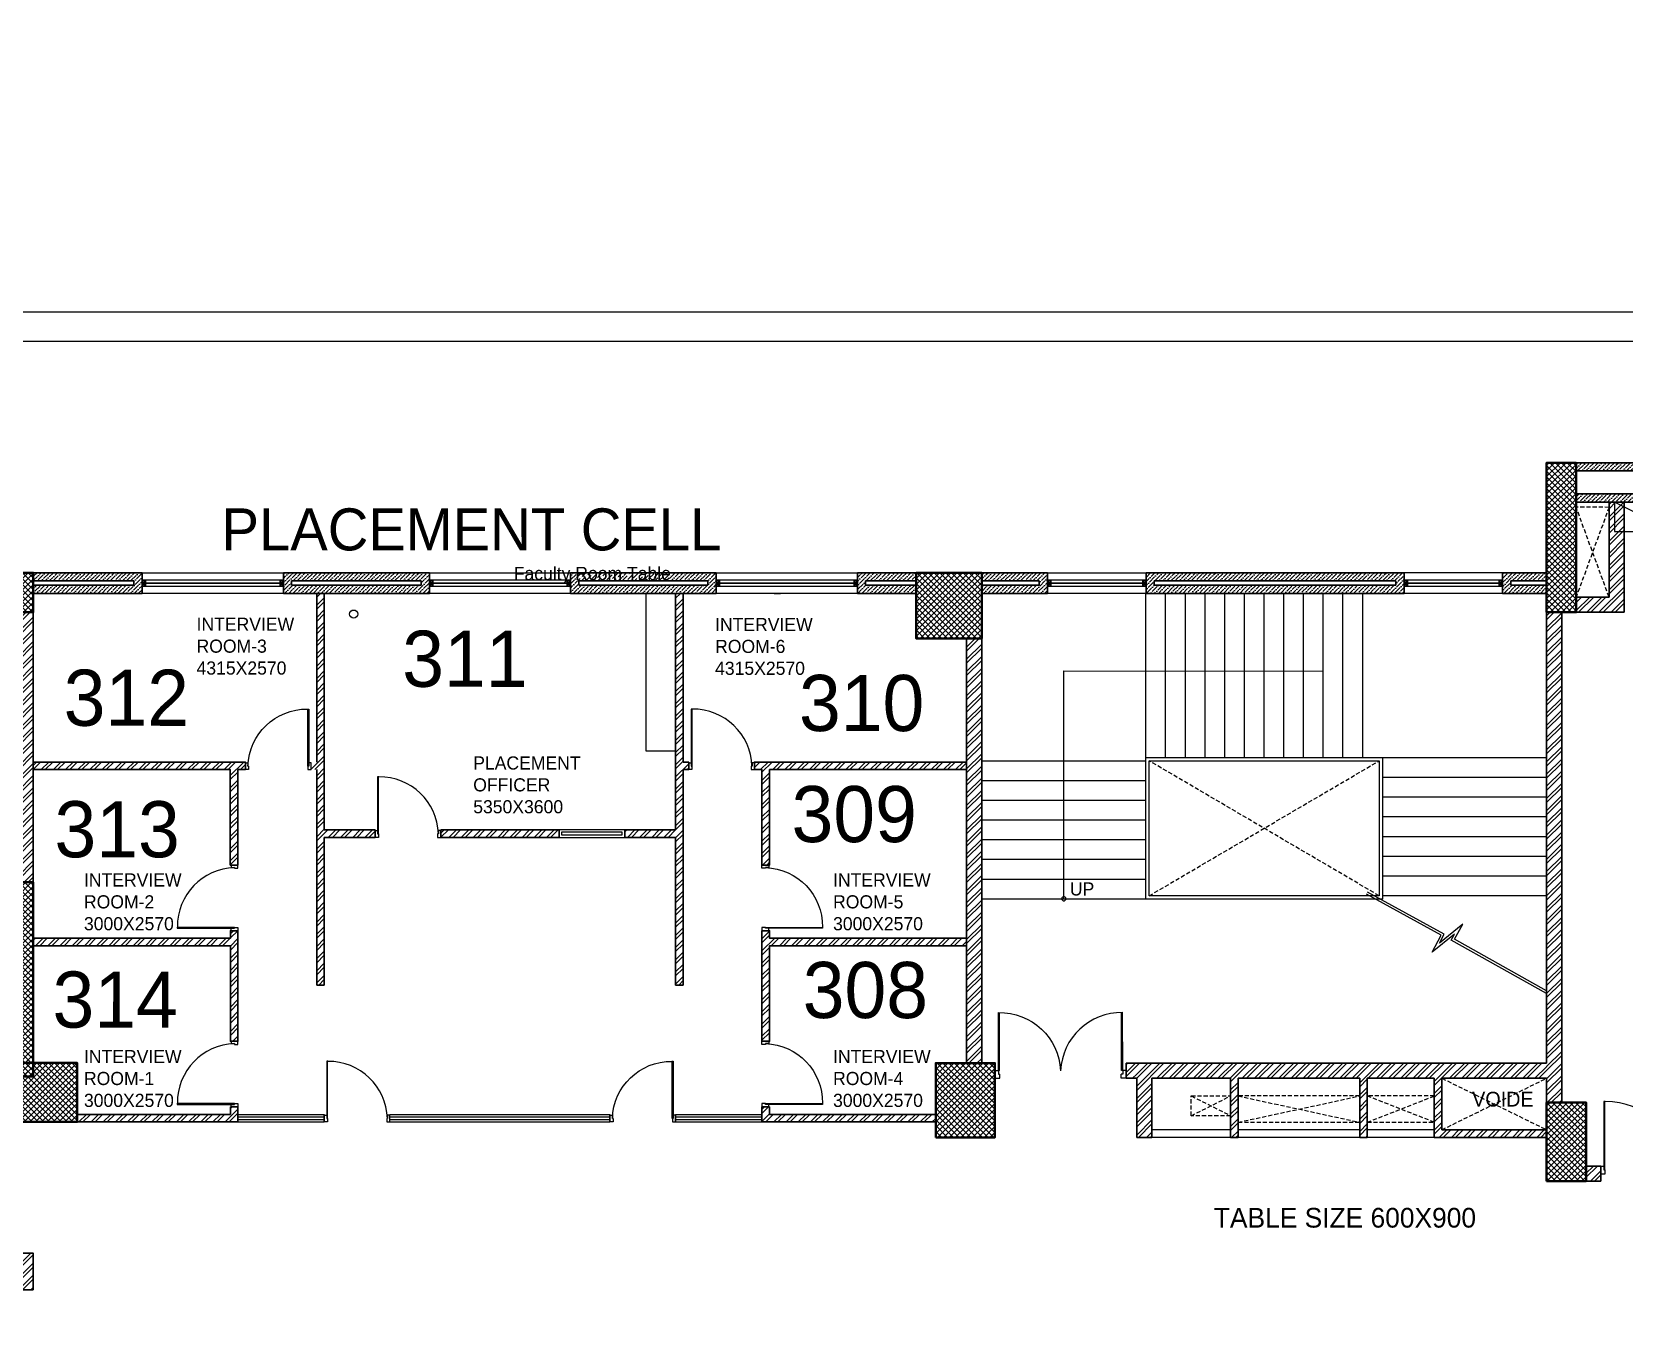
# Model space of a CAD drawing. Header units: millimetres. Extents: x 8275 to 147087, y -297470 to -191881.
# Drawn here: x 73375 to 97615, y -277422 to -257857 of the extents above; entities that cross this region are included whole.
import ezdxf

# ---------------------------------------------------------------- set-up
doc = ezdxf.new("R2010")
doc.units = ezdxf.units.MM
doc.header["$LTSCALE"] = 250
doc.header["$MEASUREMENT"] = 0
doc.linetypes.add('HIDDEN', pattern=[0.375, 0.25, -0.125])
for name, color, linetype, lineweight in [('col', 6, 'Continuous', 40), ('door', 35, 'Continuous', 13), ('ele', 51, 'Continuous', 18), ('furniture', 5, 'Continuous', 15), ('hatch', 9, 'Continuous', 0), ('hidden', 153, 'HIDDEN', 13), ('stairs', 2, 'Continuous', 5), ('text', 7, 'Continuous', 9), ('wall', 1, 'Continuous', 30), ('win', 4, 'Continuous', 20)]:
    doc.layers.add(name, color=color, linetype=linetype, lineweight=lineweight)
doc.layers.add('FUR', color=140, linetype='Continuous')
doc.styles.get("Standard").update_dxf_attribs({"font": 'GOTHIC.TTF', "height": 100})
pattern_1 = [(45, (-6686.72, -319015.28), (-92.80777, 92.80777), []), (45, (-6624.85, -319015.28), (-92.80777, 92.80777), [])]
pattern_2 = [(45, (-6686.724, -319015.28), (23.201941, 85.073785), [109.375, -21.875, 0, -21.875])]
pattern_3 = [(45, (335817.04, -553990.77), (-92.807765, 92.807765), []), (45, (335878.92, -553990.77), (-92.807765, 92.807765), [])]

# ---------------------------------------------------------------- blocks, each defined once
blk = doc.blocks.new('A$C75BC0A19')
at = {"layer": 'hatch'}
h = blk.add_hatch(dxfattribs=at)
h.set_pattern_fill('ANSI37', color=256, scale=500)
h.paths.add_polyline_path([(-41661, 30961), (-42111, 30961), (-42111, 28684), (-41661, 28684)])
h = blk.add_hatch(dxfattribs=at)
h.set_pattern_fill('ANSI37', color=256, scale=500)
h.set_pattern_definition([(45, (0, -3.23), (-44.194174, 44.194174), []), (135, (0, -3.23), (-44.194174, -44.194174), [])])
h.paths.add_polyline_path([(-65150, 29284), (-66770, 29284), (-66770, 28684), (-65150, 28684)])
h = blk.add_hatch(dxfattribs=at)
h.set_pattern_fill('ANSI37', color=256, scale=500)
h.set_pattern_definition([(45, (-2e-06, 0.92), (-44.194174, 44.194174), []), (135, (-2e-06, 0.92), (-44.194174, -44.194174), [])])
h.paths.add_polyline_path([(-50711, 28285), (-51711, 28285), (-51711, 29285), (-50711, 29285)])
h = blk.add_hatch(dxfattribs=at)
h.set_pattern_fill('ANSI37', color=256, scale=500)
h.paths.add_polyline_path([(-65150, 24569), (-72140, 24569), (-72140, 24339), (-65150, 24339)])
h = blk.add_hatch(dxfattribs=at)
h.set_pattern_fill('ANSI37', color=256, scale=500)
h.paths.add_polyline_path([(-65150, 24339), (-65380, 24339), (-65380, 21609), (-65150, 21609)])
h = blk.add_hatch(dxfattribs=at)
h.set_pattern_fill('ANSI37', color=256, scale=500)
h.paths.add_polyline_path([(-65380, 21818), (-64480, 21818), (-64480, 20918), (-65379, 20918)])
h = blk.add_hatch(dxfattribs=at)
h.set_pattern_fill('ANSI37', color=256, scale=500)
h.paths.add_polyline_path([(-51411, 20684), (-50511, 20684), (-50511, 21814), (-51411, 21814)])
h = blk.add_hatch(dxfattribs=at)
h.set_pattern_fill('ANSI37', color=256, scale=500)
h.set_pattern_definition([(45, (-3884637.817, 84399.814), (-44.1941738, 44.1941738), []), (135, (-3884637.817, 84399.814), (-44.1941738, -44.1941738), [])])
h.paths.add_polyline_path([(-42111, 20017), (-41511, 20017), (-41511, 21217), (-42111, 21217)])
at = {"layer": 'col'}
for points, elevation in [([(-41661, 30961), (-42111, 30961), (-42111, 28684), (-41661, 28684)], -27273), ([(-66770, 28684), (-65150, 28684), (-65150, 29284), (-66770, 29284)], 16013), ([(-51711, 29284), (-50711, 29284), (-50711, 28284), (-51711, 28284)], 16013), ([(-65380, 20918), (-64480, 20918), (-64480, 21818), (-65380, 21818)], -68170), ([(-51411, 20684), (-50511, 20684), (-50511, 21814), (-51411, 21814)], -45347), ([(-42111, 20017), (-41511, 20017), (-41511, 21217), (-42111, 21217)], 19570)]:
    blk.add_lwpolyline(points, close=True, dxfattribs=dict(at, elevation=elevation))
at = {"layer": 'col', "elevation": 23999}
blk.add_lwpolyline([(-67710, 24569), (-67710, 24569), (-65150, 24569), (-65150, 21609), (-65380, 21609)], dxfattribs=at)
blk = doc.blocks.new('DRDR')
at = {"lineweight": 18, "ltscale": 0.1}
for p, q in [((4811214, 8332972), (4811219, 8333059)), ((4811214, 8332972), (4811255, 8332969)), ((4811219, 8333059), (4811277, 8333056)), ((4811255, 8332969), (4811221, 8332307)), ((4811268, 8332969), (4811234, 8332306)), ((4811255, 8332969), (4811257, 8333010)), ((4811268, 8332969), (4811255, 8332969)), ((4811257, 8333010), (4811275, 8333009)), ((4811277, 8333056), (4811275, 8333009)), ((4812659, 8332984), (4812656, 8332937)), ((4812674, 8332936), (4812656, 8332937)), ((4812717, 8332981), (4812659, 8332984)), ((4812672, 8332895), (4812674, 8332936)), ((4812712, 8332893), (4812717, 8332981)), ((4812659, 8332896), (4812624, 8332233)), ((4812672, 8332895), (4812637, 8332233)), ((4812672, 8332895), (4812659, 8332896)), ((4812712, 8332893), (4812672, 8332895))]:
    blk.add_line(p, q, dxfattribs=at)
blk.add_ellipse((4811270, 8332997), major_axis=(-685, -126), ratio=0.993607, start_param=1.318294, end_param=2.867114, dxfattribs=at)
at = {"lineweight": 18, "ltscale": 0.1, "extrusion": (0, 0, -1)}
blk.add_ellipse((4812660, 8332925), major_axis=(668, -196), ratio=0.993607, start_param=1.318294, end_param=2.867114, dxfattribs=at)
blk = doc.blocks.new('D1-1000')
for p, q in [((-951, 0), (-1000, 0)), ((-1000, 0), (-1000, -102)), ((-951, -53), (-951, 0)), ((-49, 0), (0, 0)), ((-49, -53), (-49, 0)), ((0, 0), (0, -102)), ((-1000, -102), (-963, -102)), ((-963, -53), (-951, -53)), ((-963, -102), (-963, -53)), ((-51, -53), (-51, -923)), ((-37, -53), (-49, -53)), ((-37, -923), (-37, -53)), ((-37, -102), (-37, -53)), ((0, -102), (-37, -102)), ((-55, -923), (-37, -923))]:
    blk.add_line(p, q)
blk.add_ellipse((-40, 2), major_axis=(646, 675), ratio=0.977435, start_param=2.382767, end_param=3.900418)
blk = doc.blocks.new('storage')
at = {"layer": 'furniture', "linetype": 'ByBlock', "ltscale": 100}
blk.add_line((0, 450), (900, 0), dxfattribs=at)
blk.add_lwpolyline([(0, 0), (900, 0), (900, 450), (0, 450)], close=True, dxfattribs=at)

msp = doc.modelspace()

# ---------------------------------------------------------------- hatches: boundary and pattern name
at = {"layer": 'hatch'}
h = msp.add_hatch(dxfattribs=at)
h.set_pattern_fill('ANSI36', color=256, scale=350, style=0)
h.set_pattern_definition(pattern_2)
h.paths.add_polyline_path([(96885, -264896), (96885, -265020), (97985, -265021), (97985, -264421), (96885, -264421), (96885, -264546), (97860, -264546), (97860, -264896)])
h = msp.add_hatch(dxfattribs=at)
h.set_pattern_fill('ANSI32', color=256, scale=350, style=0)
h.set_pattern_definition(pattern_1)
h.paths.add_polyline_path([(96885, -266468), (96885, -266698), (97615, -266698), (97615, -265021), (97385, -265021), (97385, -266468)])
h = msp.add_hatch(dxfattribs=at)
h.set_pattern_fill('ANSI36', color=256, scale=350, style=0)
h.set_pattern_definition(pattern_2)
h.paths.add_polyline_path([(73396, -266223), (73396, -266098), (75052, -266098), (75052, -266413), (73396, -266413), (73396, -266288), (74927, -266288), (74927, -266223)])
h = msp.add_hatch(dxfattribs=at)
h.set_pattern_fill('ANSI36', color=256, scale=350, style=0)
h.set_pattern_definition(pattern_2)
h.paths.add_polyline_path([(77204, -266098), (79427, -266098), (79427, -266413), (77204, -266413)])
h.paths.add_polyline_path([(77329, -266223), (79302, -266223), (79302, -266288), (77329, -266288)], flags=16)
h = msp.add_hatch(dxfattribs=at)
h.set_pattern_fill('ANSI36', color=256, scale=350, style=0)
h.set_pattern_definition(pattern_2)
h.paths.add_polyline_path([(81575, -266098), (83793, -266098), (83793, -266413), (81575, -266413)])
h.paths.add_polyline_path([(81700, -266223), (83668, -266223), (83668, -266288), (81700, -266288)], flags=16)
h = msp.add_hatch(dxfattribs=at)
h.set_pattern_fill('ANSI36', color=256, scale=350, style=0)
h.set_pattern_definition(pattern_2)
edge = h.paths.add_edge_path()
edge.add_line((86835, -266288), (86835, -266413))
edge.add_line((86835, -266413), (85943, -266413))
edge.add_line((85943, -266413), (85943, -266098))
edge.add_line((85943, -266098), (86835, -266098))
edge.add_line((86835, -266098), (86835, -266223))
edge.add_line((86835, -266223), (86068, -266223))
edge.add_line((86068, -266223), (86068, -266288))
edge.add_line((86068, -266288), (86835, -266288))
h = msp.add_hatch(dxfattribs=at)
h.set_pattern_fill('ANSI36', color=256, scale=350, style=0)
h.set_pattern_definition(pattern_2)
h.paths.add_polyline_path([(87835, -266223), (87835, -266098), (88837, -266098), (88837, -266413), (87835, -266413), (87835, -266288), (88712, -266288), (88712, -266223)])
h = msp.add_hatch(dxfattribs=at)
h.set_pattern_fill('ANSI36', color=256, scale=350, style=0)
h.set_pattern_definition(pattern_2)
h.paths.add_polyline_path([(94140, -266288), (90462, -266288), (90462, -266223), (94140, -266223)], flags=16)
h.paths.add_polyline_path([(90337, -266098), (94265, -266098), (94265, -266413), (90337, -266412)])
h = msp.add_hatch(dxfattribs=at)
h.set_pattern_fill('ANSI36', color=256, scale=350, style=0)
h.set_pattern_definition(pattern_2)
h.paths.add_polyline_path([(96435, -266413), (96435, -266288), (95889, -266288), (95889, -266223), (96435, -266223), (96435, -266098), (95764, -266098), (95764, -266413)])
at = {"layer": 'hatch', "linetype": 'ByBlock', "ltscale": 100}
h = msp.add_hatch(dxfattribs=at)
h.set_pattern_fill('ANSI32', color=256, scale=350, style=0)
h.set_pattern_definition([(45, (77671.27, -269045.29), (-92.808, 92.808), []), (45, (77733.14, -269045.29), (-92.808, 92.808), [])])
h.paths.add_polyline_path([(77711, -268982), (77626, -268982), (77626, -269096), (77711, -269096)])
h.paths.add_polyline_path([(78601, -270013), (77826, -270013), (77826, -266413), (77711, -266413), (77711, -272378), (77826, -272378), (77826, -270128), (78601, -270128)])
h = msp.add_hatch(dxfattribs=at)
h.set_pattern_fill('ANSI32', color=256, scale=350, style=0)
h.set_pattern_definition([(45, (83342.03, -269041.1), (-92.808, 92.808), []), (45, (83403.9, -269041.1), (-92.808, 92.808), [])])
h.paths.add_polyline_path([(83375, -268982), (83290, -268982), (83290, -269096), (83375, -269096)])
h.paths.add_polyline_path([(83290, -266413), (83175, -266413), (83175, -270013), (82401, -270013), (82401, -270128), (83175, -270128), (83175, -272378), (83290, -272378)])
at = {"layer": 'hatch'}
h = msp.add_hatch(dxfattribs=at)
h.set_pattern_fill('ANSI32', color=256, scale=350, style=0)
h.set_pattern_definition(pattern_1)
h.paths.add_polyline_path([(73396, -270813), (73166, -270813), (73166, -266704), (73396, -266704)])
h = msp.add_hatch(dxfattribs=at)
h.set_pattern_fill('ANSI32', color=256, scale=350, style=0)
h.set_pattern_definition(pattern_1)
h.paths.add_polyline_path([(96435, -266698), (96665, -266698), (96665, -274179), (96435, -274179)])
h = msp.add_hatch(dxfattribs=at)
h.set_pattern_fill('ANSI32', color=256, scale=350, style=0)
h.set_pattern_definition(pattern_1)
h.paths.add_polyline_path([(87605, -273568), (87835, -273568), (87835, -267098), (87605, -267098)])
at = {"layer": 'hatch', "linetype": 'ByBlock', "ltscale": 100}
h = msp.add_hatch(dxfattribs=at)
h.set_pattern_fill('ANSI32', color=256, scale=350, style=0)
h.set_pattern_definition(pattern_3)
h.paths.add_polyline_path([(76511, -269096), (76626, -269096), (76626, -268982), (73396, -268981), (73396, -269096), (76396, -269096), (76396, -270550), (76512, -270550)])
h = msp.add_hatch(dxfattribs=at)
h.set_pattern_fill('ANSI32', color=256, scale=350, style=0)
h.set_pattern_definition(pattern_3)
h.paths.add_polyline_path([(84490, -269096), (84375, -269096), (84375, -268982), (87605, -268981), (87605, -269096), (84605, -269096), (84605, -270550), (84490, -270550)])
h = msp.add_hatch(dxfattribs=at)
h.set_pattern_fill('ANSI32', color=256, scale=350, style=0)
h.set_pattern_definition(pattern_3)
h.paths.add_polyline_path([(81401, -270013), (79601, -270013), (79601, -270128), (81401, -270128)])
at = {"layer": 'hatch'}
h = msp.add_hatch(dxfattribs=at)
h.set_pattern_fill('ANSI32', color=256, scale=350, style=0)
h.set_pattern_definition(pattern_1)
h.paths.add_polyline_path([(73396, -270815), (73396, -273563), (73396, -273563), (73396, -270815)])
at = {"layer": 'hatch', "linetype": 'ByBlock', "ltscale": 100}
h = msp.add_hatch(dxfattribs=at)
h.set_pattern_fill('ANSI32', color=256, scale=350, style=0)
h.set_pattern_definition(pattern_3)
h.paths.add_polyline_path([(76512, -271550), (76397, -271550), (76397, -271665), (73397, -271665), (73397, -271780), (76397, -271780), (76397, -273233), (76512, -273233)])
h = msp.add_hatch(dxfattribs=at)
h.set_pattern_fill('ANSI32', color=256, scale=350, style=0)
h.set_pattern_definition(pattern_3)
h.paths.add_polyline_path([(84605, -271780), (87605, -271780), (87605, -271665), (84605, -271665), (84605, -271550), (84490, -271550), (84490, -273233), (84605, -273233)])
at = {"layer": 'hatch'}
h = msp.add_hatch(dxfattribs=at)
h.set_pattern_fill('ANSI32', color=256, scale=350, style=0)
h.set_pattern_definition(pattern_1)
h.paths.add_polyline_path([(90195, -273568), (90035, -273568), (90035, -273798), (90195, -273798)])
h = msp.add_hatch(dxfattribs=at)
h.set_pattern_fill('ANSI32', color=256, scale=350, style=0)
h.set_pattern_definition(pattern_1)
h.paths.add_polyline_path([(96435, -274698), (96435, -274235), (96435, -274235), (96435, -274583), (94840, -274583), (94840, -273798), (96435, -273798), (96436, -273568), (90195, -273568), (90195, -274698), (90425, -274698), (90425, -273798), (91625, -273798), (91625, -274698), (91740, -274697), (91740, -273798), (93590, -273798), (93590, -274698), (93705, -274698), (93705, -273798), (94725, -273798), (94725, -274698)])
h = msp.add_hatch(dxfattribs=at)
h.set_pattern_fill('ANSI32', color=256, scale=350, style=0)
h.set_pattern_definition(pattern_1)
h.paths.add_polyline_path([(66176, -273773), (66406, -273773), (66406, -276793), (73166, -276793), (73166, -276463), (73396, -276463), (73396, -277023), (66176, -277017)])
at = {"layer": 'hatch', "linetype": 'ByBlock', "ltscale": 100}
h = msp.add_hatch(dxfattribs=at)
h.set_pattern_fill('ANSI32', color=256, scale=350, style=0)
h.set_pattern_definition(pattern_3)
h.paths.add_polyline_path([(76512, -274233), (76397, -274233), (76397, -274348), (74066, -274348), (74066, -274463), (76512, -274463)])
h = msp.add_hatch(dxfattribs=at)
h.set_pattern_fill('ANSI32', color=256, scale=350, style=0)
h.set_pattern_definition(pattern_3)
h.paths.add_polyline_path([(87135, -274348), (84605, -274348), (84605, -274233), (84490, -274233), (84490, -274463), (87135, -274463)])
at = {"layer": 'hatch'}
h = msp.add_hatch(dxfattribs=at)
h.set_pattern_fill('ANSI32', color=256, scale=350, style=0)
h.set_pattern_definition(pattern_1)
h.paths.add_polyline_path([(97262, -275135), (97032, -275135), (97032, -275365), (97262, -275365)])

# ---------------------------------------------------------------- linework, layer by layer
at = {"elevation": -11301}
msp.add_lwpolyline([(89085, -271068), (89085, -267590), (93035, -267598)], dxfattribs=at)
at = {"layer": 'ele'}
for p, q in [((75054, -266098, -11301), (77204, -266098, -11301)), ((79427, -266098, -11301), (81575, -266098, -11301)), ((83793, -266098, -11301), (85942, -266098, -11301)), ((88837, -266098, -11301), (90337, -266098, -11301)), ((95764, -266098, -11301), (94265, -266098, -11301)), ((77204, -266413, -11301), (75054, -266413, -11301)), ((81575, -266413, -11301), (79427, -266413, -11301)), ((85943, -266413, -11301), (83793, -266413, -11301)), ((90337, -266413, -11301), (88837, -266413, -11301)), ((95764, -266413, -11301), (94265, -266413, -11301)), ((91625, -274583, -11301), (90425, -274583, -11301)), ((93590, -274583, -11301), (91740, -274583, -11301)), ((94725, -274583, -11301), (93705, -274583, -11301)), ((91625, -274698, -11301), (90425, -274698, -11301)), ((93590, -274698, -11301), (91740, -274698, -11301)), ((94725, -274698, -11301), (93705, -274698, -11301))]:
    msp.add_line(p, q, dxfattribs=at)
at = {"layer": 'furniture', "elevation": -11301}
msp.add_lwpolyline([(82725, -268813), (82725, -266413), (83175, -266413), (83175, -268813)], close=True, dxfattribs=at)
at = {"layer": 'furniture', "extrusion": (-0.008552, -0.00919, 0.999921)}
msp.add_circle((78175, -266825, -9483), 61.5, dxfattribs=at)
at = {"layer": 'hidden'}
for p, q in [((97385, -266468, -11301), (96885, -265100, -11301)), ((97385, -265101, -11301), (96885, -265100, -11301)), ((97385, -265101, -11301), (96885, -266468, -11301)), ((90385, -271018, -11301), (93885, -268963, -11301)), ((93885, -271018, -11301), (90385, -268963, -11301)), ((94840, -273798, -11301), (96435, -274583, -11301)), ((94840, -274583, -11301), (96435, -273798, -11301)), ((91025, -274068, -11301), (91625, -274368, -11301)), ((91025, -274368, -11301), (91625, -274068, -11301)), ((91740, -274068, -11301), (93590, -274468, -11301)), ((91740, -274468, -11301), (93590, -274068, -11301)), ((93705, -274468, -11301), (94725, -274068, -11301)), ((94725, -274468, -11301), (93705, -274068, -11301))]:
    msp.add_line(p, q, dxfattribs=at)
at = {"layer": 'hidden', "elevation": -11301}
for points in [[(91625, -274068), (91625, -274368), (91025, -274368), (91025, -274068)], [(91740, -274468), (93590, -274468), (93590, -274068), (91740, -274068)], [(93705, -274468), (94725, -274468), (94725, -274068), (93705, -274068)]]:
    msp.add_lwpolyline(points, close=True, dxfattribs=at)
at = {"layer": 'stairs'}
for p, q in [((90335, -268913, -11301), (90335, -266413, -11301)), ((90635, -268913, -11301), (90635, -266413, -11301)), ((90935, -268913, -11301), (90935, -266413, -11301)), ((91235, -268913, -11301), (91235, -266413, -11301)), ((91535, -268913, -11301), (91535, -266413, -11301)), ((91835, -268913, -11301), (91835, -266413, -11301)), ((92135, -268913, -11301), (92135, -266413, -11301)), ((92435, -268913, -11301), (92435, -266413, -11301)), ((92735, -268913, -11301), (92735, -266413, -11301)), ((93035, -268913, -11301), (93035, -266413, -11301)), ((93335, -268913, -11301), (93335, -266413, -11301)), ((93635, -268913, -11301), (93635, -266413, -11301)), ((90335, -268968, -11301), (87835, -268968, -11301)), ((93935, -268913, -11301), (96435, -268913, -11301)), ((90335, -269268, -11301), (87835, -269268, -11301)), ((93935, -269213, -11301), (96435, -269213, -11301)), ((93935, -269513, -11301), (96435, -269513, -11301)), ((90335, -269568, -11301), (87835, -269568, -11301)), ((90335, -269868, -11301), (87835, -269868, -11301)), ((93935, -269813, -11301), (96435, -269813, -11301)), ((90335, -270168, -11301), (87835, -270168, -11301)), ((93935, -270113, -11301), (96435, -270113, -11301)), ((90335, -270468, -11301), (87835, -270468, -11301)), ((93935, -270413, -11301), (96435, -270413, -11301)), ((90335, -270768, -11301), (87835, -270768, -11301)), ((93935, -270713, -11301), (96435, -270713, -11301)), ((90335, -271068, -11301), (87835, -271068, -11301)), ((93935, -271013, -11301), (96435, -271013, -11301))]:
    msp.add_line(p, q, dxfattribs=at)
at = {"layer": 'stairs', "elevation": -11301}
for points in [[(93935, -268913), (93935, -271068), (90385, -271068), (90335, -271068), (90335, -268913), (93935, -268913)], [(93885, -268963), (93885, -271018), (90385, -271018)], [(90385, -271018), (90385, -268963), (93885, -268963)], [(96435, -272508), (94981, -271692), (95032, -271601), (94693, -271877), (94828, -271618), (93693, -270996)], [(96435, -272467), (95031, -271678), (95157, -271453), (94806, -271739), (94876, -271603), (93710, -270965)]]:
    msp.add_lwpolyline(points, dxfattribs=at)
at = {"layer": 'text', "linetype": 'ByBlock', "ltscale": 100, "elevation": -15927}
for points in [[(8275, -227229), (143047, -227229), (143047, -262577), (8275, -262577)], [(8275, -262122), (143047, -262122), (143047, -297470), (8275, -297470)]]:
    msp.add_lwpolyline(points, close=True, dxfattribs=at)
at = {"layer": 'text', "elevation": -11301}
msp.add_lwpolyline([(89054, -271064, 1), (89117, -271064, 1)], format="xyb", close=True, dxfattribs=at)
at = {"layer": 'text'}
for points in [[(93035, -267598, 100404), (92842, -267439, 100404), (92810, -267497, 100404), (93035, -267598, 100404)], [(93035, -267598, 100404), (92842, -267756, 100404), (92810, -267699, 100404), (93035, -267598, 100404)]]:
    msp.add_solid(points, dxfattribs=at)
at = {"layer": 'wall'}
for p, q in [((97985, -264421, -11301), (96885, -264421, -11301)), ((97860, -264546, -11301), (96885, -264546, -11301)), ((97860, -264896, -11301), (96885, -264896, -11301)), ((97985, -265021, -11301), (96885, -265020, -11301)), ((97385, -266468, -11301), (97385, -265021, -11301)), ((97615, -266698, -11301), (97615, -265021, -11301)), ((73396, -266098, -11301), (75054, -266098, -11301)), ((74927, -266098, -11301), (74927, -266098, -11301)), ((75054, -266098, -11301), (75054, -266413, -11301)), ((77204, -266098, -11301), (79427, -266098, -11301)), ((77204, -266098, -11301), (77204, -266413, -11301)), ((79427, -266413, -11301), (79427, -266098, -11301)), ((81575, -266098, -11301), (83793, -266098, -11301)), ((81575, -266098, -11301), (81575, -266413, -11301)), ((83793, -266413, -11301), (83793, -266098, -11301)), ((85943, -266098, -11301), (85943, -266413, -11301)), ((86835, -266098, -11301), (85943, -266098, -11301)), ((86068, -266098, -11301), (86068, -266098, -11301)), ((87835, -266098, -11301), (88837, -266098, -11301)), ((88837, -266098, -11301), (88837, -266413, -11301)), ((90337, -266098, -11301), (90337, -266413, -11301)), ((90337, -266098, -11301), (94265, -266098, -11301)), ((90462, -266098, -11301), (90462, -266098, -11301)), ((94140, -266098, -11301), (94140, -266098, -11301)), ((94265, -266098, -11301), (94265, -266413, -11301)), ((96435, -266098, -11301), (95764, -266098, -11301)), ((95764, -266098, -11301), (95764, -266413, -11301)), ((73396, -266223, -11301), (74927, -266223, -11301)), ((74927, -266288, -11301), (73396, -266288, -11301)), ((74927, -266223, -11301), (74927, -266288, -11301)), ((77329, -266223, -11301), (79302, -266223, -11301)), ((77329, -266223, -11301), (77329, -266288, -11301)), ((77329, -266288, -11301), (79302, -266288, -11301)), ((79302, -266288, -11301), (79302, -266223, -11301)), ((81700, -266223, -11301), (83668, -266223, -11301)), ((81700, -266223, -11301), (81700, -266288, -11301)), ((81700, -266288, -11301), (83668, -266288, -11301)), ((83668, -266288, -11301), (83668, -266223, -11301)), ((86068, -266223, -11301), (86068, -266288, -11301)), ((86835, -266223, -11301), (86068, -266223, -11301)), ((86068, -266288, -11301), (86835, -266288, -11301)), ((88712, -266223, -11301), (87835, -266223, -11301)), ((88712, -266288, -11301), (87835, -266288, -11301)), ((88712, -266223, -11301), (88712, -266288, -11301)), ((90462, -266223, -11301), (90462, -266288, -11301)), ((90462, -266223, -11301), (94140, -266223, -11301)), ((90462, -266288, -11301), (94140, -266288, -11301)), ((94140, -266223, -11301), (94140, -266288, -11301)), ((94265, -266180, -11301), (94265, -266180, -11301)), ((94265, -266180, -11301), (94265, -266180, -11301)), ((95889, -266223, -11301), (95889, -266288, -11301)), ((95889, -266223, -11301), (96435, -266223, -11301)), ((95889, -266288, -11301), (96435, -266288, -11301)), ((75054, -266413, -11301), (73396, -266413, -11301)), ((77204, -266413, -11301), (79427, -266413, -11301)), ((77711, -268982, -11301), (77711, -266413, -11301)), ((77826, -270013, -11301), (77826, -266413, -11301)), ((79136, -266413, -11301), (79251, -266413, -11301)), ((79136, -266413, -11301), (79251, -266413, -11301)), ((81575, -266413, -11301), (83793, -266413, -11301)), ((83175, -266413, -11301), (83175, -270013, -11301)), ((83290, -266413, -11301), (83290, -268982, -11301)), ((84774, -266413, -11301), (84674, -266413, -11301)), ((85943, -266413, -11301), (86835, -266413, -11301)), ((88837, -266413, -11301), (87835, -266413, -11301)), ((90337, -266413, -11301), (94265, -266413, -11301)), ((90462, -266413, -11301), (90462, -266413, -11301)), ((94140, -266413, -11301), (94140, -266413, -11301)), ((95764, -266413, -11301), (96435, -266413, -11301)), ((96885, -266468, -11301), (97385, -266468, -11301)), ((73396, -266697, -11301), (73396, -270813, -11301)), ((96435, -266698, -11301), (96435, -273568, -11301)), ((96435, -266698, -11301), (96435, -273568, -11301)), ((96665, -266698, -11301), (96665, -274179, -11301)), ((96665, -266698, -11301), (96665, -271162, -11301)), ((96885, -266698, -11301), (97615, -266698, -11301)), ((87605, -269522, -11301), (87605, -267098, -11301)), ((87605, -270772, -11301), (87605, -267098, -11301)), ((87835, -273568, -11301), (87835, -267098, -11301)), ((83375, -268982, -11301), (83290, -268982, -11301)), ((77711, -272378, -11301), (77711, -269096, -11301)), ((83290, -269096, -11301), (83290, -272378, -11301)), ((83375, -269096, -11301), (83290, -269096, -11301)), ((78601, -270013, -11301), (77826, -270013, -11301)), ((78601, -270128, -11301), (78601, -270013, -11301)), ((81401, -270013, -11301), (79601, -270013, -11301)), ((79601, -270128, -11301), (79601, -270013, -11301)), ((81401, -270013, -11301), (81401, -270128, -11301)), ((83175, -270013, -11301), (82401, -270013, -11301)), ((82401, -270013, -11301), (82401, -270128, -11301)), ((78601, -270128, -11301), (77826, -270128, -11301)), ((77826, -272378, -11301), (77826, -270128, -11301)), ((81401, -270128, -11301), (79601, -270128, -11301)), ((83175, -270128, -11301), (82401, -270128, -11301)), ((83175, -270128, -11301), (83175, -272378, -11301)), ((87605, -273568, -11301), (87605, -270772, -11301)), ((96665, -271392, -11301), (96665, -273890, -11301)), ((77826, -272378, -11301), (77711, -272378, -11301)), ((83290, -272378, -11301), (83175, -272378, -11301)), ((76397, -273233, -11301), (76512, -273233, -11301)), ((84605, -273233, -11301), (84490, -273233, -11301)), ((90035, -273568, -11301), (96435, -273568, -11301)), ((90035, -273798, -11301), (90035, -273568, -11301)), ((90195, -273568, -11301), (96435, -273568, -11301)), ((90035, -273798, -11301), (90195, -273798, -11301)), ((90195, -273798, -11301), (90195, -274698, -11301)), ((90425, -273798, -11301), (91625, -273798, -11301)), ((90425, -273798, -11301), (90425, -274698, -11301)), ((91625, -273798, -11301), (91625, -274698, -11301)), ((91740, -273798, -11301), (93590, -273798, -11301)), ((91740, -273798, -11301), (91740, -274698, -11301)), ((93590, -273798, -11301), (93590, -274698, -11301)), ((93705, -273798, -11301), (94724, -273798, -11301)), ((93705, -273798, -11301), (93705, -274698, -11301)), ((94725, -273798, -11301), (94725, -274698, -11301)), ((94839, -273798, -11301), (96435, -273798, -11301)), ((94840, -273798, -11301), (94840, -274583, -11301)), ((95232, -273798, -11301), (96435, -273798, -11301)), ((96435, -273798, -11301), (96435, -274179, -11301)), ((74066, -274348, -11301), (76397, -274348, -11301)), ((76397, -274233, -11301), (76397, -274348, -11301)), ((76397, -274233, -11301), (76512, -274233, -11301)), ((76512, -274233, -11301), (76512, -274463, -11301)), ((84490, -274233, -11301), (84490, -274463, -11301)), ((84605, -274233, -11301), (84490, -274233, -11301)), ((84605, -274233, -11301), (84605, -274348, -11301)), ((84605, -274348, -11301), (87135, -274348, -11301)), ((74066, -274463, -11301), (76512, -274463, -11301)), ((84490, -274463, -11301), (87135, -274463, -11301)), ((94840, -274583, -11301), (96435, -274583, -11301)), ((90425, -274698, -11301), (90195, -274698, -11301)), ((91625, -274698, -11301), (91740, -274698, -11301)), ((93590, -274698, -11301), (93705, -274698, -11301)), ((96435, -274698, -11301), (94725, -274698, -11301)), ((97262, -275135, -11301), (97032, -275135, -11301)), ((97262, -275365, -11301), (97032, -275365, -11301)), ((97262, -275365, -11301), (97262, -275135, -11301)), ((73396, -276793, -11301), (73396, -277023, -11301)), ((66406, -277023, -11301), (73396, -277023, -11301))]:
    msp.add_line(p, q, dxfattribs=at)
at = {"layer": 'wall', "elevation": -11301}
for points in [[(73396, -268981), (76626, -268982), (76626, -269096), (76511, -269096), (76512, -270550), (76396, -270550), (76396, -269096), (73396, -269096)], [(87605, -268981), (84375, -268982), (84375, -269096), (84490, -269096), (84490, -270550), (84605, -270550), (84605, -269096), (87605, -269096)], [(73397, -271665), (76397, -271665), (76397, -271550), (76512, -271550), (76512, -273233), (76397, -273233), (76397, -271780), (73397, -271780)], [(87605, -271665), (84605, -271665), (84605, -271550), (84490, -271550), (84490, -273233), (84605, -273233), (84605, -271780), (87605, -271780)]]:
    msp.add_lwpolyline(points, close=True, dxfattribs=at)
for points in [[(83375, -268982), (83375, -269096)], [(73166, -276793), (73166, -276463), (73396, -276463), (73396, -276793)]]:
    msp.add_lwpolyline(points, dxfattribs=at)
at = {"layer": 'win'}
for p, q in [((75099, -266300, -11301), (75059, -266210, -11301)), ((75099, -266210, -11301), (75059, -266300, -11301)), ((75104, -266205, -11301), (77154, -266205, -11301)), ((75104, -266250, -11301), (77154, -266250, -11301)), ((77154, -266260, -11301), (75104, -266260, -11301)), ((77154, -266305, -11301), (75104, -266305, -11301)), ((77199, -266300, -11301), (77159, -266210, -11301)), ((77199, -266210, -11301), (77159, -266300, -11301)), ((79472, -266300, -11301), (79432, -266210, -11301)), ((79472, -266210, -11301), (79432, -266300, -11301)), ((79477, -266205, -11301), (81530, -266205, -11301)), ((79477, -266250, -11301), (81530, -266250, -11301)), ((81530, -266260, -11301), (79477, -266260, -11301)), ((81530, -266305, -11301), (79477, -266305, -11301)), ((81570, -266210, -11301), (81530, -266300, -11301)), ((81570, -266300, -11301), (81530, -266210, -11301)), ((83838, -266210, -11301), (83798, -266300, -11301)), ((83838, -266300, -11301), (83798, -266210, -11301)), ((83843, -266205, -11301), (85898, -266205, -11301)), ((83843, -266250, -11301), (85898, -266250, -11301)), ((85898, -266260, -11301), (83843, -266260, -11301)), ((85898, -266305, -11301), (83843, -266305, -11301)), ((85938, -266300, -11301), (85898, -266210, -11301)), ((85938, -266210, -11301), (85898, -266300, -11301)), ((88882, -266300, -11301), (88842, -266210, -11301)), ((88882, -266210, -11301), (88842, -266300, -11301)), ((88887, -266205, -11301), (90287, -266205, -11301)), ((88887, -266250, -11301), (90287, -266250, -11301)), ((90287, -266260, -11301), (88887, -266260, -11301)), ((90287, -266305, -11301), (88887, -266305, -11301)), ((90332, -266300, -11301), (90292, -266210, -11301)), ((90332, -266210, -11301), (90292, -266300, -11301)), ((94310, -266300, -11301), (94270, -266210, -11301)), ((94310, -266210, -11301), (94270, -266300, -11301)), ((94315, -266205, -11301), (95714, -266205, -11301)), ((94315, -266250, -11301), (95714, -266250, -11301)), ((95714, -266260, -11301), (94315, -266260, -11301)), ((95714, -266305, -11301), (94315, -266305, -11301)), ((95759, -266300, -11301), (95719, -266210, -11301)), ((95759, -266210, -11301), (95719, -266300, -11301)), ((76512, -274348, -11301), (77826, -274348, -11301)), ((76512, -274386, -11301), (77826, -274386, -11301)), ((77826, -274348, -11301), (77826, -274463, -11301)), ((78826, -274348, -11301), (82175, -274348, -11301)), ((78826, -274463, -11301), (78826, -274348, -11301)), ((78826, -274386, -11301), (82175, -274386, -11301)), ((82175, -274348, -11301), (82175, -274463, -11301)), ((83175, -274348, -11301), (84490, -274348, -11301)), ((83175, -274348, -11301), (83175, -274463, -11301)), ((83175, -274386, -11301), (84490, -274386, -11301)), ((76512, -274426, -11301), (77826, -274426, -11301)), ((76512, -274463, -11301), (77826, -274463, -11301)), ((78826, -274426, -11301), (82175, -274426, -11301)), ((78826, -274463, -11301), (82175, -274463, -11301)), ((83175, -274426, -11301), (84490, -274426, -11301)), ((83175, -274463, -11301), (84490, -274463, -11301))]:
    msp.add_line(p, q, dxfattribs=at)
at = {"layer": 'win', "elevation": -11301}
for points in [[(75104, -266205), (75104, -266305), (75054, -266305), (75054, -266205)], [(75099, -266210), (75099, -266300), (75059, -266300), (75059, -266210)], [(77204, -266205), (77204, -266305), (77154, -266305), (77154, -266205)], [(77199, -266210), (77199, -266300), (77159, -266300), (77159, -266210)], [(79477, -266205), (79477, -266305), (79427, -266305), (79427, -266205)], [(79472, -266210), (79472, -266300), (79432, -266300), (79432, -266210)], [(81575, -266205), (81575, -266305), (81525, -266305), (81525, -266205)], [(81570, -266210), (81570, -266300), (81530, -266300), (81530, -266210)], [(83843, -266205), (83843, -266305), (83793, -266305), (83793, -266205)], [(83838, -266210), (83838, -266300), (83798, -266300), (83798, -266210)], [(85943, -266205), (85943, -266305), (85893, -266305), (85893, -266205)], [(85938, -266210), (85938, -266300), (85898, -266300), (85898, -266210)], [(88887, -266205), (88887, -266305), (88837, -266305), (88837, -266205)], [(88882, -266210), (88882, -266300), (88842, -266300), (88842, -266210)], [(90337, -266205), (90337, -266305), (90287, -266305), (90287, -266205)], [(90332, -266210), (90332, -266300), (90292, -266300), (90292, -266210)], [(94315, -266205), (94315, -266305), (94265, -266305), (94265, -266205)], [(94310, -266210), (94310, -266300), (94270, -266300), (94270, -266210)], [(95764, -266205), (95764, -266305), (95714, -266305), (95714, -266205)], [(95759, -266210), (95759, -266300), (95719, -266300), (95719, -266210)]]:
    msp.add_lwpolyline(points, close=True, dxfattribs=at)
at = {"layer": 'win', "linetype": 'ByBlock', "ltscale": 100, "elevation": -11301}
for points in [[(82401, -270013), (81401, -270013), (81401, -270128), (82401, -270128)], [(82363, -270050), (81438, -270050), (81438, -270090), (82363, -270090)]]:
    msp.add_lwpolyline(points, close=True, dxfattribs=at)

# ---------------------------------------------------------------- block references
at = {"layer": 'door', "extrusion": (-0.000778881, 0.000724023, -0.999999), "xscale": 1.333333333321007, "yscale": 1.333333333321007, "zscale": -1.33333333332105, "rotation": 182.990174140014}
msp.add_blockref('DRDR', (5738582, 11156437, 23848), dxfattribs=at)
at = {"layer": 'door', "xscale": 1.2, "yscale": 1.2, "zscale": 1.2, "rotation": 179.9999999994789}
msp.add_blockref('D1-1000', (97262, -275258, -11301), dxfattribs=at)
at = {"layer": 'furniture', "linetype": 'ByBlock', "rotation": 180}
msp.add_blockref('storage', (98366, -265020, -11301), dxfattribs=at)
at = {"layer": 'hatch'}
msp.add_blockref('A$C75BC0A19', (138546, -295382, -11301), dxfattribs=at)
at = {"layer": 'win', "linetype": 'ByBlock', "ltscale": 100, "xscale": -1}
for p, rotation in [((77626, -269096, -11301), 180), ((84490, -271550, -11301), 90), ((84490, -274233, -11301), 90)]:
    msp.add_blockref('D1-1000', p, dxfattribs=dict(at, rotation=rotation))
at = {"layer": 'win', "linetype": 'ByBlock', "ltscale": 100}
for p, rotation in [((83375, -269096, -11301), 180), ((78601, -270128, -11301), 180), ((76512, -271550, -11301), 270), ((76512, -274233, -11301), 270)]:
    msp.add_blockref('D1-1000', p, dxfattribs=dict(at, rotation=rotation))
at = {"layer": 'win', "rotation": 180}
msp.add_blockref('D1-1000', (77826, -274463, -11301), dxfattribs=at)
at = {"layer": 'win', "xscale": -1, "rotation": 180}
msp.add_blockref('D1-1000', (83175, -274463, -11301), dxfattribs=at)

# ---------------------------------------------------------------- texts
at = {"layer": 'FUR', "char_height": 855, "width": 56208.92, "attachment_point": 7, "rotation": 359.9787}
for s, insert in [('311', (79013, -267847, -16951)), ('312', (73859, -268441, -5650)), ('310', (85053, -268521, -16951)), ('\\pt855;309', (84940, -270213, -5650)), ('313', (73719, -270444, -16951)), ('314', (73689, -273039, -5650)), ('308', (85110, -272893, -5650))]:
    msp.add_mtext(s, dxfattribs=dict(at, insert=insert))
at = {"layer": 'text'}
msp.add_text('UP ', height=200, rotation=0, dxfattribs=at).set_placement((89177, -271014, -11301))
msp.add_text('VOIDE', height=225, dxfattribs=at).set_placement((95301, -274229, -11301))
at = {"layer": 'text', "linetype": 'ByBlock', "ltscale": 100, "attachment_point": 1, "rotation": 360}
for s, insert, char_height, width in [('PLACEMENT CELL', (76262, -265117, -11301), 640, 18308.75), ('Faculty Room Table', (80711, -266008), 200, 2632.49), ('INTERVIEW ROOM-3 4315X2570', (75882, -266782, -11290), 200, 1994.28), ('INTERVIEW ROOM-6 4315X2570', (83776, -266786, -11301), 200, 1994.28), ('PLACEMENT OFFICER  5350X3600', (80094, -268895, -11301), 200, 2632.49), ('INTERVIEW ROOM-2 3000X2570', (74168, -270677, -11301), 200, 1994.28), ('INTERVIEW ROOM-5 3000X2570', (85572, -270677, -11301), 200, 1994.28), ('INTERVIEW ROOM-1 3000X2570', (74168, -273368, -11301), 200, 1994.28), ('INTERVIEW ROOM-4 3000X2570', (85572, -273368, -11301), 200, 1994.28), ('TABLE SIZE 600X900 ', (91369, -275773), 300, 6172.94)]:
    msp.add_mtext(s, dxfattribs=dict(at, insert=insert, char_height=char_height, width=width))

doc.saveas('drawing.dxf')
